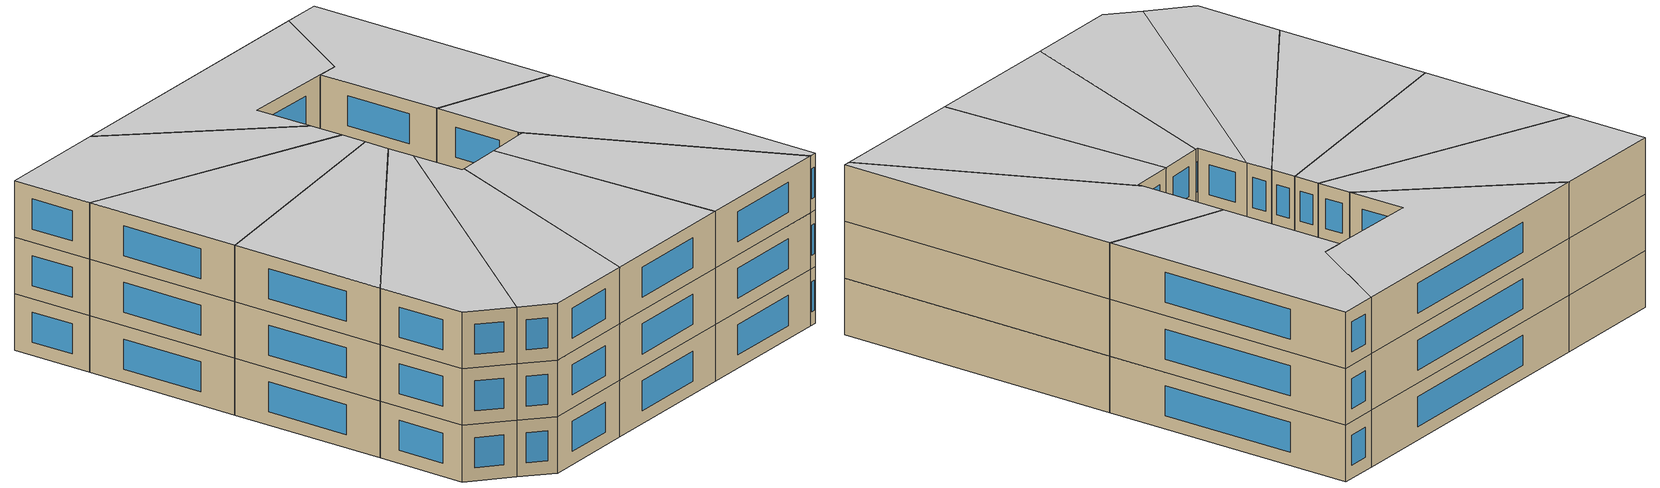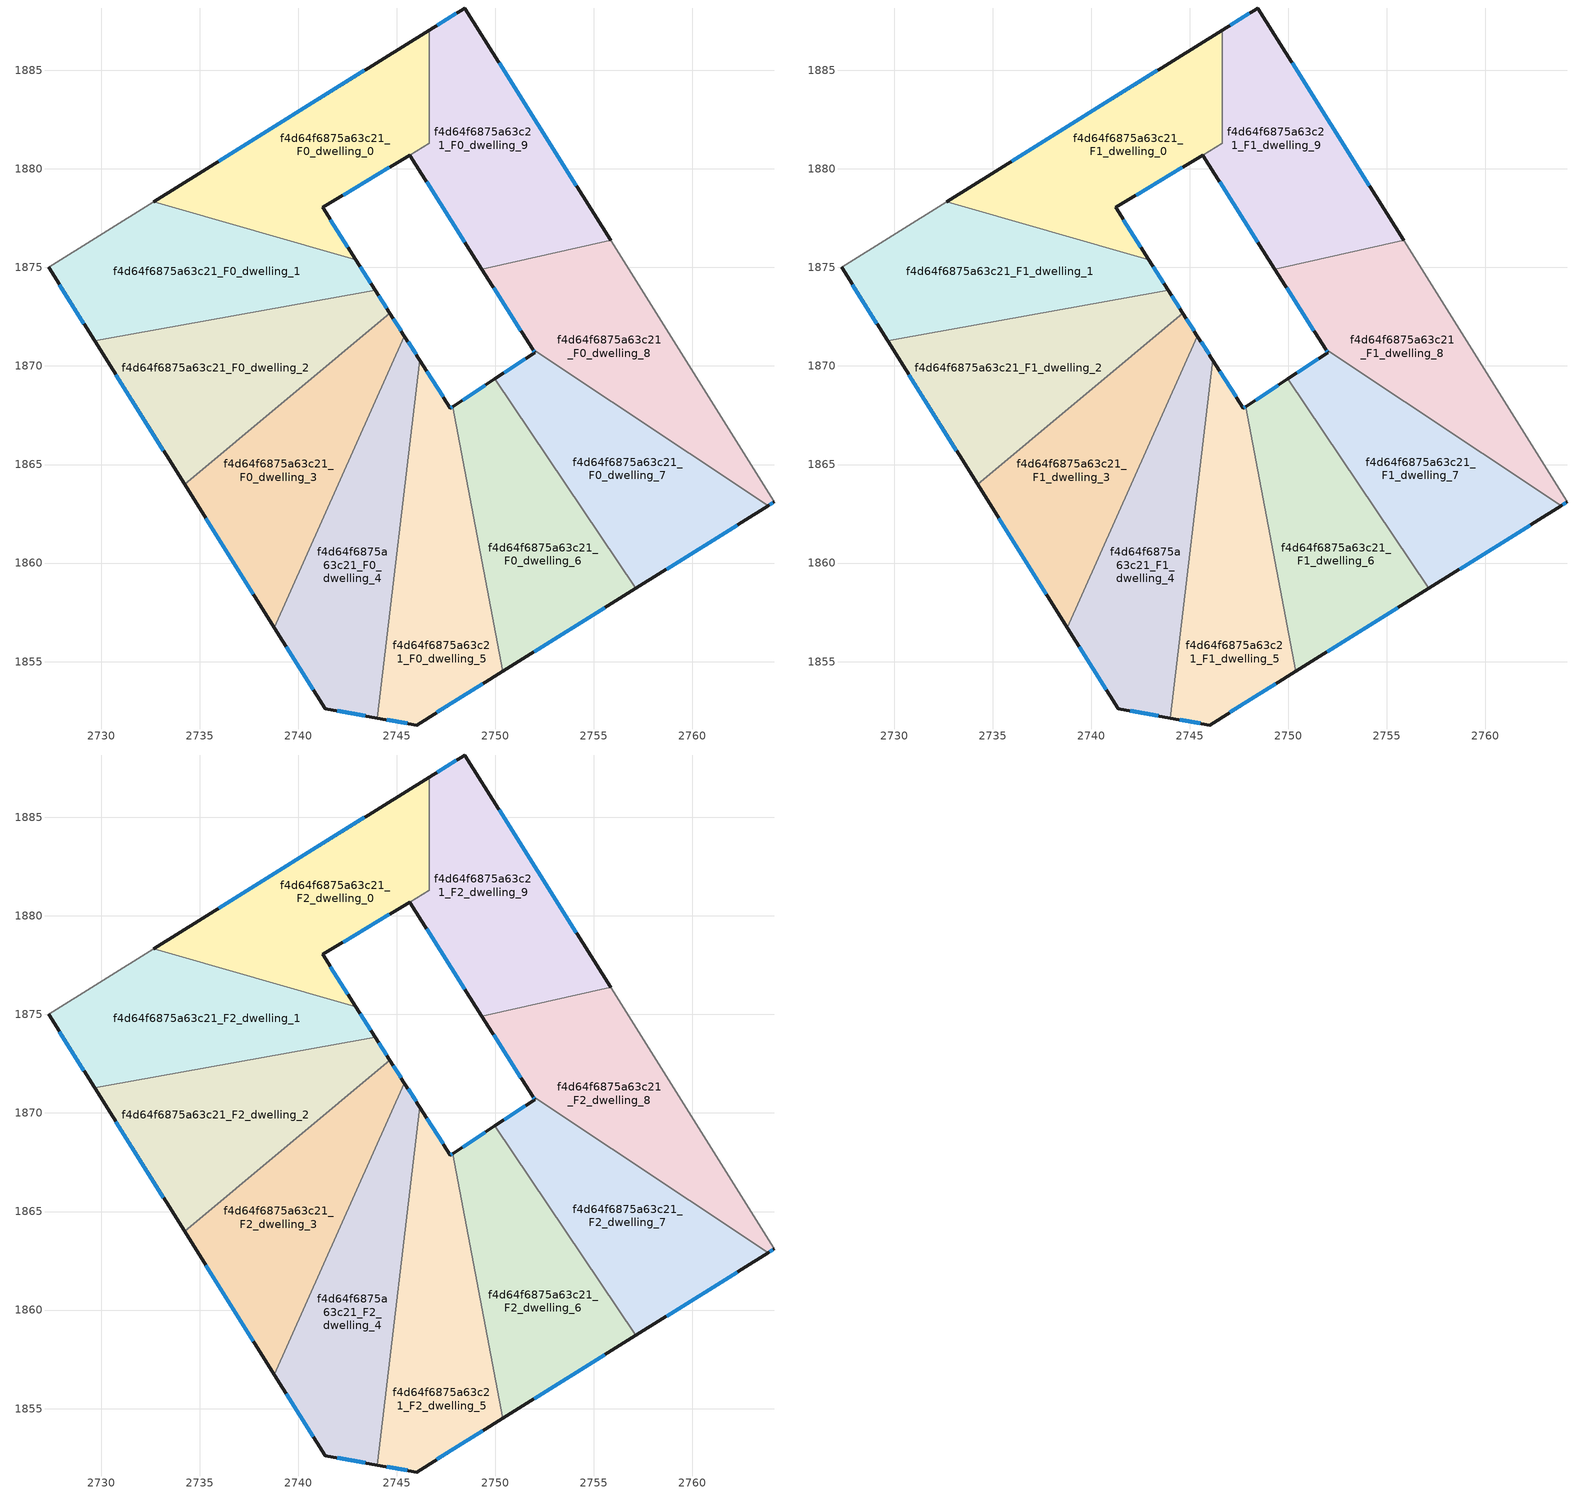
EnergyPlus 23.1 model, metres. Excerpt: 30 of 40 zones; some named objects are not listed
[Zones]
f4d64f6875a63c21_F0_dwelling_0
 floor ground (EU_floor_Construction): 2746.64,1887.04 2746.64,1881.29 2741.24,1878.04 2742.92,1875.39 2732.68,1878.34 z0
 wall outside (EU_wall_Construction): 2742.92,1875.39 2741.24,1878.04 2745.66,1880.7 / 2746.64,1887.04 2732.68,1878.34 z0:3
 wall to f4d64f6875a63c21_F0_dwelling_1 (EU_wall_Construction): 2732.68,1878.34 2742.92,1875.39 z0:3
 wall to f4d64f6875a63c21_F0_dwelling_9 (EU_wall_Construction): 2745.66,1880.7 2746.64,1881.29 2746.64,1887.04 z0:3
 window (EU_Window_Construction): 2742.53,1876.01 2741.63,1877.42 / 2743.36,1884.99 2735.96,1880.38 / 2742.28,1878.67 2744.62,1880.08 z0.7:2.3
f4d64f6875a63c21_F0_dwelling_1
 floor ground (EU_floor_Construction): 2742.92,1875.39 2743.92,1873.83 2729.68,1871.27 2727.33,1875.01 2732.68,1878.34 z0
 wall outside (EU_wall_Construction): 2743.92,1873.83 2742.92,1875.39 / 2727.33,1875.01 2729.68,1871.27 z0:3
 wall adiabatic (EU_wall_Construction): 2732.68,1878.34 2727.33,1875.01 z0:3
 wall to f4d64f6875a63c21_F0_dwelling_2 (EU_wall_Construction): 2729.68,1871.27 2743.92,1873.83 z0:3
 window (EU_Window_Construction): 2743.68,1874.2 2743.16,1875.03 / 2727.88,1874.13 2729.13,1872.15 z0.7:2.3
f4d64f6875a63c21_F0_dwelling_2
 floor ground (EU_floor_Construction): 2743.92,1873.83 2744.66,1872.67 2734.24,1863.99 2729.68,1871.27 z0
 wall outside (EU_wall_Construction): 2744.66,1872.67 2743.92,1873.83 / 2729.68,1871.27 2734.24,1863.99 z0:3
 wall to f4d64f6875a63c21_F0_dwelling_3 (EU_wall_Construction): 2734.24,1863.99 2744.66,1872.67 z0:3
 window (EU_Window_Construction): 2744.48,1872.94 2744.09,1873.56 / 2730.75,1869.56 2733.17,1865.7 z0.7:2.3
f4d64f6875a63c21_F0_dwelling_3
 floor ground (EU_floor_Construction): 2744.66,1872.67 2745.39,1871.52 2738.79,1856.72 2734.24,1863.99 z0
 wall outside (EU_wall_Construction): 2745.39,1871.52 2744.66,1872.67 / 2734.24,1863.99 2738.79,1856.72 z0:3
 wall to f4d64f6875a63c21_F0_dwelling_4 (EU_wall_Construction): 2738.79,1856.72 2745.39,1871.52 z0:3
 window (EU_Window_Construction): 2745.22,1871.79 2744.83,1872.4 / 2735.31,1862.28 2737.72,1858.43 z0.7:2.3
f4d64f6875a63c21_F0_dwelling_4
 floor ground (EU_floor_Construction): 2745.39,1871.52 2746.17,1870.3 2744.02,1852.14 2741.37,1852.61 2738.79,1856.72 z0
 wall outside (EU_wall_Construction): 2746.17,1870.3 2745.39,1871.52 / 2738.79,1856.72 2741.37,1852.61 2744.02,1852.14 z0:3
 wall to f4d64f6875a63c21_F0_dwelling_5 (EU_wall_Construction): 2744.02,1852.14 2746.17,1870.3 z0:3
 window (EU_Window_Construction): 2745.98,1870.58 2745.57,1871.23 / 2741.99,1852.5 2743.39,1852.25 / 2739.4,1855.75 2740.76,1853.57 z0.7:2.3
f4d64f6875a63c21_F0_dwelling_5
 floor ground (EU_floor_Construction): 2747.85,1867.94 2750.39,1854.52 2746.01,1851.78 2744.02,1852.14 2746.17,1870.3 2747.72,1867.86 z0
 wall outside (EU_wall_Construction): 2747.85,1867.94 2747.72,1867.86 2746.17,1870.3 / 2744.02,1852.14 2746.01,1851.78 2750.39,1854.52 z0:3
 wall to f4d64f6875a63c21_F0_dwelling_6 (EU_wall_Construction): 2750.39,1854.52 2747.85,1867.94 z0:3
 window (EU_Window_Construction): 2747.36,1868.43 2746.53,1869.72 / 2747.82,1867.92 2747.75,1867.87 / 2747.04,1852.43 2749.36,1853.87 / 2744.48,1852.06 2745.54,1851.87 z0.7:2.3
f4d64f6875a63c21_F0_dwelling_6
 floor ground (EU_floor_Construction): 2749.98,1869.35 2757.13,1858.71 2750.39,1854.52 2747.85,1867.94 z0
 wall outside (EU_wall_Construction): 2749.98,1869.35 2747.85,1867.94 / 2750.39,1854.52 2757.13,1858.71 z0:3
 wall to f4d64f6875a63c21_F0_dwelling_7 (EU_wall_Construction): 2757.13,1858.71 2749.98,1869.35 z0:3
 window (EU_Window_Construction): 2749.48,1869.02 2748.35,1868.27 / 2751.97,1855.5 2755.55,1857.73 z0.7:2.3
f4d64f6875a63c21_F0_dwelling_7
 floor ground (EU_floor_Construction): 2763.85,1862.9 2757.13,1858.71 2749.98,1869.35 2751.99,1870.67 2751.89,1870.84 z0
 wall outside (EU_wall_Construction): 2751.89,1870.84 2751.99,1870.67 2749.98,1869.35 / 2757.13,1858.71 2763.85,1862.9 z0:3
 wall to f4d64f6875a63c21_F0_dwelling_8 (EU_wall_Construction): 2763.85,1862.9 2751.89,1870.84 z0:3
 window (EU_Window_Construction): 2751.52,1870.36 2750.46,1869.66 / 2751.92,1870.8 2751.97,1870.71 / 2758.7,1859.7 2762.27,1861.92 z0.7:2.3
f4d64f6875a63c21_F0_dwelling_8
 floor ground (EU_floor_Construction): 2755.85,1876.37 2764.17,1863.1 2763.85,1862.9 2751.89,1870.84 2749.32,1874.92 z0
 wall outside (EU_wall_Construction): 2749.32,1874.92 2751.89,1870.84 / 2763.85,1862.9 2764.17,1863.1 z0:3
 wall adiabatic (EU_wall_Construction): 2764.17,1863.1 2755.85,1876.37 z0:3
 wall to f4d64f6875a63c21_F0_dwelling_9 (EU_wall_Construction): 2755.85,1876.37 2749.32,1874.92 z0:3
 window (EU_Window_Construction): 2749.92,1873.96 2751.29,1871.8 / 2763.92,1862.95 2764.09,1863.05 z0.7:2.3
f4d64f6875a63c21_F0_dwelling_9
 floor ground (EU_floor_Construction): 2748.46,1888.16 2755.85,1876.37 2749.32,1874.92 2745.66,1880.7 2746.64,1881.29 2746.64,1887.04 z0
 wall outside (EU_wall_Construction): 2755.85,1876.37 2748.46,1888.16 2746.64,1887.04 / 2745.66,1880.7 2749.32,1874.92 z0:3
 window (EU_Window_Construction): 2748.03,1887.9 2747.07,1887.3 / 2754.11,1879.14 2750.19,1885.39 / 2746.52,1879.35 2748.46,1876.28 z0.7:2.3
f4d64f6875a63c21_F1_dwelling_0
 floor to f4d64f6875a63c21_F0_dwelling_0 (EU_floor_Construction): 2746.64,1887.04 2746.64,1881.29 2741.24,1878.04 2742.92,1875.39 2732.68,1878.34 z3
 wall outside (EU_wall_Construction): 2742.92,1875.39 2741.24,1878.04 2745.66,1880.7 / 2746.64,1887.04 2732.68,1878.34 z3:6
 wall to f4d64f6875a63c21_F1_dwelling_1 (EU_wall_Construction): 2732.68,1878.34 2742.92,1875.39 z3:6
 wall to f4d64f6875a63c21_F1_dwelling_9 (EU_wall_Construction): 2745.66,1880.7 2746.64,1881.29 2746.64,1887.04 z3:6
 window (EU_Window_Construction): 2742.53,1876.01 2741.63,1877.42 / 2743.36,1884.99 2735.96,1880.38 / 2742.28,1878.67 2744.62,1880.08 z3.7:5.3
f4d64f6875a63c21_F1_dwelling_1
 floor to f4d64f6875a63c21_F0_dwelling_1 (EU_floor_Construction): 2742.92,1875.39 2743.92,1873.83 2729.68,1871.27 2727.33,1875.01 2732.68,1878.34 z3
 wall outside (EU_wall_Construction): 2743.92,1873.83 2742.92,1875.39 / 2727.33,1875.01 2729.68,1871.27 z3:6
 wall adiabatic (EU_wall_Construction): 2732.68,1878.34 2727.33,1875.01 z3:6
 wall to f4d64f6875a63c21_F1_dwelling_2 (EU_wall_Construction): 2729.68,1871.27 2743.92,1873.83 z3:6
 window (EU_Window_Construction): 2743.68,1874.2 2743.16,1875.03 / 2727.88,1874.13 2729.13,1872.15 z3.7:5.3
f4d64f6875a63c21_F1_dwelling_2
 floor to f4d64f6875a63c21_F0_dwelling_2 (EU_floor_Construction): 2743.92,1873.83 2744.66,1872.67 2734.24,1863.99 2729.68,1871.27 z3
 wall outside (EU_wall_Construction): 2744.66,1872.67 2743.92,1873.83 / 2729.68,1871.27 2734.24,1863.99 z3:6
 wall to f4d64f6875a63c21_F1_dwelling_3 (EU_wall_Construction): 2734.24,1863.99 2744.66,1872.67 z3:6
 window (EU_Window_Construction): 2744.48,1872.94 2744.09,1873.56 / 2730.75,1869.56 2733.17,1865.7 z3.7:5.3
f4d64f6875a63c21_F1_dwelling_3
 floor to f4d64f6875a63c21_F0_dwelling_3 (EU_floor_Construction): 2744.66,1872.67 2745.39,1871.52 2738.79,1856.72 2734.24,1863.99 z3
 wall outside (EU_wall_Construction): 2745.39,1871.52 2744.66,1872.67 / 2734.24,1863.99 2738.79,1856.72 z3:6
 wall to f4d64f6875a63c21_F1_dwelling_4 (EU_wall_Construction): 2738.79,1856.72 2745.39,1871.52 z3:6
 window (EU_Window_Construction): 2745.22,1871.79 2744.83,1872.4 / 2735.31,1862.28 2737.72,1858.43 z3.7:5.3
f4d64f6875a63c21_F1_dwelling_4
 floor to f4d64f6875a63c21_F0_dwelling_4 (EU_floor_Construction): 2745.39,1871.52 2746.17,1870.3 2744.02,1852.14 2741.37,1852.61 2738.79,1856.72 z3
 wall outside (EU_wall_Construction): 2746.17,1870.3 2745.39,1871.52 / 2738.79,1856.72 2741.37,1852.61 2744.02,1852.14 z3:6
 wall to f4d64f6875a63c21_F1_dwelling_5 (EU_wall_Construction): 2744.02,1852.14 2746.17,1870.3 z3:6
 window (EU_Window_Construction): 2745.98,1870.58 2745.57,1871.23 / 2741.99,1852.5 2743.39,1852.25 / 2739.4,1855.75 2740.76,1853.57 z3.7:5.3
f4d64f6875a63c21_F1_dwelling_5
 floor to f4d64f6875a63c21_F0_dwelling_5 (EU_floor_Construction): 2747.85,1867.94 2750.39,1854.52 2746.01,1851.78 2744.02,1852.14 2746.17,1870.3 2747.72,1867.86 z3
 wall outside (EU_wall_Construction): 2747.85,1867.94 2747.72,1867.86 2746.17,1870.3 / 2744.02,1852.14 2746.01,1851.78 2750.39,1854.52 z3:6
 wall to f4d64f6875a63c21_F1_dwelling_6 (EU_wall_Construction): 2750.39,1854.52 2747.85,1867.94 z3:6
 window (EU_Window_Construction): 2747.36,1868.43 2746.53,1869.72 / 2747.82,1867.92 2747.75,1867.87 / 2747.04,1852.43 2749.36,1853.87 / 2744.48,1852.06 2745.54,1851.87 z3.7:5.3
f4d64f6875a63c21_F1_dwelling_6
 floor to f4d64f6875a63c21_F0_dwelling_6 (EU_floor_Construction): 2749.98,1869.35 2757.13,1858.71 2750.39,1854.52 2747.85,1867.94 z3
 wall outside (EU_wall_Construction): 2749.98,1869.35 2747.85,1867.94 / 2750.39,1854.52 2757.13,1858.71 z3:6
 wall to f4d64f6875a63c21_F1_dwelling_7 (EU_wall_Construction): 2757.13,1858.71 2749.98,1869.35 z3:6
 window (EU_Window_Construction): 2749.48,1869.02 2748.35,1868.27 / 2751.97,1855.5 2755.55,1857.73 z3.7:5.3
f4d64f6875a63c21_F1_dwelling_7
 floor to f4d64f6875a63c21_F0_dwelling_7 (EU_floor_Construction): 2763.85,1862.9 2757.13,1858.71 2749.98,1869.35 2751.99,1870.67 2751.89,1870.84 z3
 wall outside (EU_wall_Construction): 2751.89,1870.84 2751.99,1870.67 2749.98,1869.35 / 2757.13,1858.71 2763.85,1862.9 z3:6
 wall to f4d64f6875a63c21_F1_dwelling_8 (EU_wall_Construction): 2763.85,1862.9 2751.89,1870.84 z3:6
 window (EU_Window_Construction): 2751.52,1870.36 2750.46,1869.66 / 2751.92,1870.8 2751.97,1870.71 / 2758.7,1859.7 2762.27,1861.92 z3.7:5.3
f4d64f6875a63c21_F1_dwelling_8
 floor to f4d64f6875a63c21_F0_dwelling_8 (EU_floor_Construction): 2755.85,1876.37 2764.17,1863.1 2763.85,1862.9 2751.89,1870.84 2749.32,1874.92 z3
 wall outside (EU_wall_Construction): 2749.32,1874.92 2751.89,1870.84 / 2763.85,1862.9 2764.17,1863.1 z3:6
 wall adiabatic (EU_wall_Construction): 2764.17,1863.1 2755.85,1876.37 z3:6
 wall to f4d64f6875a63c21_F1_dwelling_9 (EU_wall_Construction): 2755.85,1876.37 2749.32,1874.92 z3:6
 window (EU_Window_Construction): 2749.92,1873.96 2751.29,1871.8 / 2763.92,1862.95 2764.09,1863.05 z3.7:5.3
f4d64f6875a63c21_F1_dwelling_9
 floor to f4d64f6875a63c21_F0_dwelling_9 (EU_floor_Construction): 2748.45,1888.16 2755.85,1876.37 2749.32,1874.92 2745.66,1880.7 2746.64,1881.29 2746.64,1887.04 z3
 wall outside (EU_wall_Construction): 2755.85,1876.37 2748.46,1888.16 2746.64,1887.04 / 2745.66,1880.7 2749.32,1874.92 z3:6
 window (EU_Window_Construction): 2748.03,1887.9 2747.07,1887.3 / 2754.11,1879.14 2750.19,1885.39 / 2746.52,1879.35 2748.46,1876.28 z3.7:5.3
f4d64f6875a63c21_F2_dwelling_0
 floor to f4d64f6875a63c21_F1_dwelling_0 (EU_floor_Construction): 2746.64,1887.04 2746.64,1881.29 2741.24,1878.04 2742.92,1875.39 2732.68,1878.34 z6
 wall outside (EU_wall_Construction): 2742.92,1875.39 2741.24,1878.04 2745.66,1880.7 / 2746.64,1887.04 2732.68,1878.34 z6:9
 wall to f4d64f6875a63c21_F2_dwelling_1 (EU_wall_Construction): 2732.68,1878.34 2742.92,1875.39 z6:9
 wall to f4d64f6875a63c21_F2_dwelling_9 (EU_wall_Construction): 2745.66,1880.7 2746.64,1881.29 2746.64,1887.04 z6:9
 window (EU_Window_Construction): 2742.53,1876.01 2741.63,1877.42 / 2743.36,1884.99 2735.96,1880.38 / 2742.28,1878.67 2744.62,1880.08 z6.7:8.3
 ceiling to f4d64f6875a63c21_F3_dwelling_0 (EU_floor_Construction): 2742.92,1875.39 2741.24,1878.04 2746.64,1881.29 2746.64,1887.04 2732.68,1878.34 z9
f4d64f6875a63c21_F2_dwelling_1
 floor to f4d64f6875a63c21_F1_dwelling_1 (EU_floor_Construction): 2742.92,1875.39 2743.92,1873.83 2729.68,1871.27 2727.33,1875.01 2732.68,1878.34 z6
 wall outside (EU_wall_Construction): 2743.92,1873.83 2742.92,1875.39 / 2727.33,1875.01 2729.68,1871.27 z6:9
 wall adiabatic (EU_wall_Construction): 2732.68,1878.34 2727.33,1875.01 z6:9
 wall to f4d64f6875a63c21_F2_dwelling_2 (EU_wall_Construction): 2729.68,1871.27 2743.92,1873.83 z6:9
 window (EU_Window_Construction): 2743.68,1874.2 2743.16,1875.03 / 2727.88,1874.13 2729.13,1872.15 z6.7:8.3
 ceiling to f4d64f6875a63c21_F3_dwelling_1 (EU_floor_Construction): 2743.92,1873.83 2742.92,1875.39 2732.68,1878.34 2727.33,1875.01 2729.68,1871.27 z9
f4d64f6875a63c21_F2_dwelling_2
 floor to f4d64f6875a63c21_F1_dwelling_2 (EU_floor_Construction): 2743.92,1873.83 2744.66,1872.67 2734.24,1863.99 2729.68,1871.27 z6
 wall outside (EU_wall_Construction): 2744.66,1872.67 2743.92,1873.83 / 2729.68,1871.27 2734.24,1863.99 z6:9
 wall to f4d64f6875a63c21_F2_dwelling_3 (EU_wall_Construction): 2734.24,1863.99 2744.66,1872.67 z6:9
 window (EU_Window_Construction): 2744.48,1872.94 2744.09,1873.56 / 2730.75,1869.56 2733.17,1865.7 z6.7:8.3
 ceiling to f4d64f6875a63c21_F3_dwelling_2 (EU_floor_Construction): 2744.66,1872.67 2743.92,1873.83 2729.68,1871.27 2734.24,1863.99 z9
f4d64f6875a63c21_F2_dwelling_3
 floor to f4d64f6875a63c21_F1_dwelling_3 (EU_floor_Construction): 2744.66,1872.67 2745.39,1871.52 2738.79,1856.72 2734.24,1863.99 z6
 wall outside (EU_wall_Construction): 2745.39,1871.52 2744.66,1872.67 / 2734.24,1863.99 2738.79,1856.72 z6:9
 wall to f4d64f6875a63c21_F2_dwelling_4 (EU_wall_Construction): 2738.79,1856.72 2745.39,1871.52 z6:9
 window (EU_Window_Construction): 2745.22,1871.79 2744.83,1872.4 / 2735.31,1862.28 2737.72,1858.43 z6.7:8.3
 ceiling to f4d64f6875a63c21_F3_dwelling_3 (EU_floor_Construction): 2738.79,1856.72 2745.39,1871.52 2744.66,1872.67 2734.24,1863.99 z9
f4d64f6875a63c21_F2_dwelling_4
 floor to f4d64f6875a63c21_F1_dwelling_4 (EU_floor_Construction): 2745.39,1871.52 2746.17,1870.3 2744.02,1852.14 2741.37,1852.61 2738.79,1856.72 z6
 wall outside (EU_wall_Construction): 2746.17,1870.3 2745.39,1871.52 / 2738.79,1856.72 2741.37,1852.61 2744.02,1852.14 z6:9
 wall to f4d64f6875a63c21_F2_dwelling_5 (EU_wall_Construction): 2744.02,1852.14 2746.17,1870.3 z6:9
 window (EU_Window_Construction): 2745.98,1870.58 2745.57,1871.23 / 2741.99,1852.5 2743.39,1852.25 / 2739.4,1855.75 2740.76,1853.57 z6.7:8.3
 ceiling to f4d64f6875a63c21_F3_dwelling_4 (EU_floor_Construction): 2744.02,1852.14 2746.17,1870.3 2745.39,1871.52 2738.79,1856.72 2741.37,1852.61 z9
f4d64f6875a63c21_F2_dwelling_5
 floor to f4d64f6875a63c21_F1_dwelling_5 (EU_floor_Construction): 2747.85,1867.94 2750.39,1854.52 2746.01,1851.78 2744.02,1852.14 2746.17,1870.3 2747.72,1867.86 z6
 wall outside (EU_wall_Construction): 2747.85,1867.94 2747.72,1867.86 2746.17,1870.3 / 2744.02,1852.14 2746.01,1851.78 2750.39,1854.52 z6:9
 wall to f4d64f6875a63c21_F2_dwelling_6 (EU_wall_Construction): 2750.39,1854.52 2747.85,1867.94 z6:9
 window (EU_Window_Construction): 2747.36,1868.43 2746.53,1869.72 / 2747.82,1867.92 2747.75,1867.87 / 2747.04,1852.43 2749.36,1853.87 / 2744.48,1852.06 2745.54,1851.87 z6.7:8.3
 ceiling to f4d64f6875a63c21_F3_dwelling_5 (EU_floor_Construction): 2750.39,1854.52 2747.85,1867.94 2747.72,1867.86 2746.17,1870.3 2744.02,1852.14 2746.01,1851.78 z9
f4d64f6875a63c21_F2_dwelling_6
 floor to f4d64f6875a63c21_F1_dwelling_6 (EU_floor_Construction): 2749.98,1869.35 2757.13,1858.71 2750.39,1854.52 2747.85,1867.94 z6
 wall outside (EU_wall_Construction): 2749.98,1869.35 2747.85,1867.94 / 2750.39,1854.52 2757.13,1858.71 z6:9
 wall to f4d64f6875a63c21_F2_dwelling_7 (EU_wall_Construction): 2757.13,1858.71 2749.98,1869.35 z6:9
 window (EU_Window_Construction): 2749.48,1869.02 2748.35,1868.27 / 2751.97,1855.5 2755.55,1857.73 z6.7:8.3
 ceiling to f4d64f6875a63c21_F3_dwelling_6 (EU_floor_Construction): 2757.13,1858.71 2749.98,1869.35 2747.85,1867.94 2750.39,1854.52 z9
f4d64f6875a63c21_F2_dwelling_7
 floor to f4d64f6875a63c21_F1_dwelling_7 (EU_floor_Construction): 2763.85,1862.9 2757.13,1858.71 2749.98,1869.35 2751.99,1870.67 2751.89,1870.84 z6
 wall outside (EU_wall_Construction): 2751.89,1870.84 2751.99,1870.67 2749.98,1869.35 / 2757.13,1858.71 2763.85,1862.9 z6:9
 wall to f4d64f6875a63c21_F2_dwelling_8 (EU_wall_Construction): 2763.85,1862.9 2751.89,1870.84 z6:9
 window (EU_Window_Construction): 2751.52,1870.36 2750.46,1869.66 / 2751.92,1870.8 2751.97,1870.71 / 2758.7,1859.7 2762.27,1861.92 z6.7:8.3
 ceiling to f4d64f6875a63c21_F3_dwelling_7 (EU_floor_Construction): 2763.85,1862.9 2751.89,1870.84 2751.99,1870.67 2749.98,1869.35 2757.13,1858.71 z9
f4d64f6875a63c21_F2_dwelling_8
 floor to f4d64f6875a63c21_F1_dwelling_8 (EU_floor_Construction): 2755.85,1876.37 2764.17,1863.1 2763.85,1862.9 2751.89,1870.84 2749.32,1874.92 z6
 wall outside (EU_wall_Construction): 2749.32,1874.92 2751.89,1870.84 / 2763.85,1862.9 2764.17,1863.1 z6:9
 wall adiabatic (EU_wall_Construction): 2764.17,1863.1 2755.85,1876.37 z6:9
 wall to f4d64f6875a63c21_F2_dwelling_9 (EU_wall_Construction): 2755.85,1876.37 2749.32,1874.92 z6:9
 window (EU_Window_Construction): 2749.92,1873.96 2751.29,1871.8 / 2763.92,1862.95 2764.09,1863.05 z6.7:8.3
 ceiling to f4d64f6875a63c21_F3_dwelling_8 (EU_floor_Construction): 2764.17,1863.1 2755.85,1876.37 2749.32,1874.92 2751.89,1870.84 2763.85,1862.9 z9
f4d64f6875a63c21_F2_dwelling_9
 floor to f4d64f6875a63c21_F1_dwelling_9 (EU_floor_Construction): 2748.45,1888.16 2755.85,1876.37 2749.32,1874.92 2745.66,1880.7 2746.64,1881.29 2746.64,1887.04 z6
 wall outside (EU_wall_Construction): 2755.85,1876.37 2748.46,1888.16 2746.64,1887.04 / 2745.66,1880.7 2749.32,1874.92 z6:9
 window (EU_Window_Construction): 2748.03,1887.9 2747.07,1887.3 / 2754.11,1879.14 2750.19,1885.39 / 2746.52,1879.35 2748.46,1876.28 z6.7:8.3
 ceiling to f4d64f6875a63c21_F3_dwelling_9 (EU_floor_Construction): 2755.85,1876.37 2748.45,1888.16 2746.64,1887.04 2746.64,1881.29 2745.66,1880.7 2749.32,1874.92 z9
[Building]
EU S2 Campaign: North Axis=0; Terrain=City; Solar Distribution=FullExterior
[Site:Location]
Budapest.Ferenc.Liszt.Intl.AP: Latitude=47.437; Longitude=19.256; Time Zone=1; Elevation=185
[SizingPeriod:WeatherFileDays]
AnnualSizingPeriod: Begin Month=1; Begin Day of Month=1; End Month=12; End Day of Month=31; Day of Week for Start Day=Monday; Use Weather File Daylight Saving Period=No; Use Weather File Rain and Snow Indicators=No
[MATERIAL]
EU_InternalMass_Material: Roughness=MediumRough; Thickness=0.1; Conductivity=1; Density=1800; Specific Heat=900; Thermal Absorptance=0.9; Solar Absorptance=0.7; Visible Absorptance=0.7
[MATERIAL:NOMASS] Roughness=MediumRough; Thermal Absorptance=0.9; Solar Absorptance=0.7; Visible Absorptance=0.7
Name | Thermal Resistance
EU_wall_NoMass | 0.832559
EU_floor_NoMass | 0.872794
[WINDOWMATERIAL:SIMPLEGLAZINGSYSTEM]
EU_Window_SimpleGlazing: UFactor=2.79869; Solar Heat Gain Coefficient=0.75; Visible Transmittance=0.75
[CONSTRUCTION]
EU_wall_Construction: EU_wall_NoMass
EU_floor_Construction: EU_floor_NoMass
EU_Window_Construction: EU_Window_SimpleGlazing
EU_InternalMass_Construction: EU_InternalMass_Material
[ZONE] Type=1; Multiplier=1; Ceiling Height=autocalculate; Floor Area=autocalculate; Part of Total Floor Area=Yes
Name | Volume
f4d64f6875a63c21_F0_dwelling_0; f4d64f6875a63c21_F1_dwelling_0; f4d64f6875a63c21_F2_dwelling_0 | 197.61
f4d64f6875a63c21_F0_dwelling_1; f4d64f6875a63c21_F1_dwelling_1; f4d64f6875a63c21_F2_dwelling_1 | 200.76
f4d64f6875a63c21_F0_dwelling_2 | 200.738
f4d64f6875a63c21_F1_dwelling_2; f4d64f6875a63c21_F2_dwelling_2 | 200.737
f4d64f6875a63c21_F0_dwelling_3 | 200.739
f4d64f6875a63c21_F1_dwelling_3; f4d64f6875a63c21_F2_dwelling_3; f4d64f6875a63c21_F0_dwelling_5; f4d64f6875a63c21_F1_dwelling_5; f4d64f6875a63c21_F2_dwelling_5 | 200.74
f4d64f6875a63c21_F0_dwelling_4; f4d64f6875a63c21_F1_dwelling_4; f4d64f6875a63c21_F2_dwelling_4 | 200.754
f4d64f6875a63c21_F0_dwelling_6; f4d64f6875a63c21_F1_dwelling_6; f4d64f6875a63c21_F2_dwelling_6 | 200.755
f4d64f6875a63c21_F0_dwelling_7; f4d64f6875a63c21_F1_dwelling_7; f4d64f6875a63c21_F2_dwelling_7 | 200.731
f4d64f6875a63c21_F0_dwelling_8; f4d64f6875a63c21_F1_dwelling_8; f4d64f6875a63c21_F2_dwelling_8 | 200.729
f4d64f6875a63c21_F0_dwelling_9; f4d64f6875a63c21_F1_dwelling_9; f4d64f6875a63c21_F2_dwelling_9 | 203.873
[INTERNALMASS] Construction=EU_InternalMass_Construction
Name | Zone or ZoneList | Surface Area
f4d64f6875a63c21_F0_dwelling_0_EU_InternalMass | f4d64f6875a63c21_F0_dwelling_0 | 65.8716
f4d64f6875a63c21_F0_dwelling_1_EU_InternalMass | f4d64f6875a63c21_F0_dwelling_1 | 66.9202
f4d64f6875a63c21_F0_dwelling_2_EU_InternalMass | f4d64f6875a63c21_F0_dwelling_2 | 66.9126
f4d64f6875a63c21_F0_dwelling_3_EU_InternalMass | f4d64f6875a63c21_F0_dwelling_3 | 66.913
f4d64f6875a63c21_F0_dwelling_4_EU_InternalMass | f4d64f6875a63c21_F0_dwelling_4 | 66.9179
f4d64f6875a63c21_F0_dwelling_5_EU_InternalMass | f4d64f6875a63c21_F0_dwelling_5 | 66.9134
f4d64f6875a63c21_F0_dwelling_6_EU_InternalMass | f4d64f6875a63c21_F0_dwelling_6 | 66.9181
f4d64f6875a63c21_F0_dwelling_7_EU_InternalMass | f4d64f6875a63c21_F0_dwelling_7 | 66.9103
f4d64f6875a63c21_F0_dwelling_8_EU_InternalMass | f4d64f6875a63c21_F0_dwelling_8 | 66.9097
f4d64f6875a63c21_F0_dwelling_9_EU_InternalMass | f4d64f6875a63c21_F0_dwelling_9 | 67.958
f4d64f6875a63c21_F1_dwelling_0_EU_InternalMass | f4d64f6875a63c21_F1_dwelling_0 | 65.8716
f4d64f6875a63c21_F1_dwelling_1_EU_InternalMass | f4d64f6875a63c21_F1_dwelling_1 | 66.9202
f4d64f6875a63c21_F1_dwelling_2_EU_InternalMass | f4d64f6875a63c21_F1_dwelling_2 | 66.9126
f4d64f6875a63c21_F1_dwelling_3_EU_InternalMass | f4d64f6875a63c21_F1_dwelling_3 | 66.913
f4d64f6875a63c21_F1_dwelling_4_EU_InternalMass | f4d64f6875a63c21_F1_dwelling_4 | 66.9179
f4d64f6875a63c21_F1_dwelling_5_EU_InternalMass | f4d64f6875a63c21_F1_dwelling_5 | 66.9134
f4d64f6875a63c21_F1_dwelling_6_EU_InternalMass | f4d64f6875a63c21_F1_dwelling_6 | 66.9181
f4d64f6875a63c21_F1_dwelling_7_EU_InternalMass | f4d64f6875a63c21_F1_dwelling_7 | 66.9103
f4d64f6875a63c21_F1_dwelling_8_EU_InternalMass | f4d64f6875a63c21_F1_dwelling_8 | 66.9097
f4d64f6875a63c21_F1_dwelling_9_EU_InternalMass | f4d64f6875a63c21_F1_dwelling_9 | 67.958
f4d64f6875a63c21_F2_dwelling_0_EU_InternalMass | f4d64f6875a63c21_F2_dwelling_0 | 65.8716
f4d64f6875a63c21_F2_dwelling_1_EU_InternalMass | f4d64f6875a63c21_F2_dwelling_1 | 66.9202
f4d64f6875a63c21_F2_dwelling_2_EU_InternalMass | f4d64f6875a63c21_F2_dwelling_2 | 66.9126
f4d64f6875a63c21_F2_dwelling_3_EU_InternalMass | f4d64f6875a63c21_F2_dwelling_3 | 66.913
f4d64f6875a63c21_F2_dwelling_4_EU_InternalMass | f4d64f6875a63c21_F2_dwelling_4 | 66.9179
f4d64f6875a63c21_F2_dwelling_5_EU_InternalMass | f4d64f6875a63c21_F2_dwelling_5 | 66.9134
f4d64f6875a63c21_F2_dwelling_6_EU_InternalMass | f4d64f6875a63c21_F2_dwelling_6 | 66.9181
f4d64f6875a63c21_F2_dwelling_7_EU_InternalMass | f4d64f6875a63c21_F2_dwelling_7 | 66.9103
f4d64f6875a63c21_F2_dwelling_8_EU_InternalMass | f4d64f6875a63c21_F2_dwelling_8 | 66.9097
f4d64f6875a63c21_F2_dwelling_9_EU_InternalMass | f4d64f6875a63c21_F2_dwelling_9 | 67.958
[OTHEREQUIPMENT] Fuel Type=Electricity; Design Level Calculation Method=Watts/Area; Power per Zone Floor Area=1; Fraction Latent=0; Fraction Radiant=0; Fraction Lost=0; Carbon Dioxide Generation Rate=0; EndUse Subcategory=EU_Step8_InternalGains
Name | Zone or ZoneList or Space or SpaceList | Schedule
EU_Step8_InternalGain_f4d64f6875a63c21_F0_dwelling_0_f000 | f4d64f6875a63c21_F0_dwelling_0 | EU_Step8_GainSchedule_f4d64f6875a63c21_F0_dwelling_0_f000
EU_Step8_InternalGain_f4d64f6875a63c21_F0_dwelling_1_f000 | f4d64f6875a63c21_F0_dwelling_1 | EU_Step8_GainSchedule_f4d64f6875a63c21_F0_dwelling_1_f000
EU_Step8_InternalGain_f4d64f6875a63c21_F0_dwelling_2_f000 | f4d64f6875a63c21_F0_dwelling_2 | EU_Step8_GainSchedule_f4d64f6875a63c21_F0_dwelling_2_f000
EU_Step8_InternalGain_f4d64f6875a63c21_F0_dwelling_3_f000 | f4d64f6875a63c21_F0_dwelling_3 | EU_Step8_GainSchedule_f4d64f6875a63c21_F0_dwelling_3_f000
EU_Step8_InternalGain_f4d64f6875a63c21_F0_dwelling_4_f000 | f4d64f6875a63c21_F0_dwelling_4 | EU_Step8_GainSchedule_f4d64f6875a63c21_F0_dwelling_4_f000
EU_Step8_InternalGain_f4d64f6875a63c21_F0_dwelling_5_f000 | f4d64f6875a63c21_F0_dwelling_5 | EU_Step8_GainSchedule_f4d64f6875a63c21_F0_dwelling_5_f000
EU_Step8_InternalGain_f4d64f6875a63c21_F0_dwelling_6_f000 | f4d64f6875a63c21_F0_dwelling_6 | EU_Step8_GainSchedule_f4d64f6875a63c21_F0_dwelling_6_f000
EU_Step8_InternalGain_f4d64f6875a63c21_F0_dwelling_7_f000 | f4d64f6875a63c21_F0_dwelling_7 | EU_Step8_GainSchedule_f4d64f6875a63c21_F0_dwelling_7_f000
EU_Step8_InternalGain_f4d64f6875a63c21_F0_dwelling_8_f000 | f4d64f6875a63c21_F0_dwelling_8 | EU_Step8_GainSchedule_f4d64f6875a63c21_F0_dwelling_8_f000
EU_Step8_InternalGain_f4d64f6875a63c21_F0_dwelling_9_f000 | f4d64f6875a63c21_F0_dwelling_9 | EU_Step8_GainSchedule_f4d64f6875a63c21_F0_dwelling_9_f000
EU_Step8_InternalGain_f4d64f6875a63c21_F1_dwelling_0_f000 | f4d64f6875a63c21_F1_dwelling_0 | EU_Step8_GainSchedule_f4d64f6875a63c21_F1_dwelling_0_f000
EU_Step8_InternalGain_f4d64f6875a63c21_F1_dwelling_1_f000 | f4d64f6875a63c21_F1_dwelling_1 | EU_Step8_GainSchedule_f4d64f6875a63c21_F1_dwelling_1_f000
EU_Step8_InternalGain_f4d64f6875a63c21_F1_dwelling_2_f000 | f4d64f6875a63c21_F1_dwelling_2 | EU_Step8_GainSchedule_f4d64f6875a63c21_F1_dwelling_2_f000
EU_Step8_InternalGain_f4d64f6875a63c21_F1_dwelling_3_f000 | f4d64f6875a63c21_F1_dwelling_3 | EU_Step8_GainSchedule_f4d64f6875a63c21_F1_dwelling_3_f000
EU_Step8_InternalGain_f4d64f6875a63c21_F1_dwelling_4_f000 | f4d64f6875a63c21_F1_dwelling_4 | EU_Step8_GainSchedule_f4d64f6875a63c21_F1_dwelling_4_f000
EU_Step8_InternalGain_f4d64f6875a63c21_F1_dwelling_5_f000 | f4d64f6875a63c21_F1_dwelling_5 | EU_Step8_GainSchedule_f4d64f6875a63c21_F1_dwelling_5_f000
EU_Step8_InternalGain_f4d64f6875a63c21_F1_dwelling_6_f000 | f4d64f6875a63c21_F1_dwelling_6 | EU_Step8_GainSchedule_f4d64f6875a63c21_F1_dwelling_6_f000
EU_Step8_InternalGain_f4d64f6875a63c21_F1_dwelling_7_f000 | f4d64f6875a63c21_F1_dwelling_7 | EU_Step8_GainSchedule_f4d64f6875a63c21_F1_dwelling_7_f000
EU_Step8_InternalGain_f4d64f6875a63c21_F1_dwelling_8_f000 | f4d64f6875a63c21_F1_dwelling_8 | EU_Step8_GainSchedule_f4d64f6875a63c21_F1_dwelling_8_f000
EU_Step8_InternalGain_f4d64f6875a63c21_F1_dwelling_9_f000 | f4d64f6875a63c21_F1_dwelling_9 | EU_Step8_GainSchedule_f4d64f6875a63c21_F1_dwelling_9_f000
EU_Step8_InternalGain_f4d64f6875a63c21_F2_dwelling_0_f000 | f4d64f6875a63c21_F2_dwelling_0 | EU_Step8_GainSchedule_f4d64f6875a63c21_F2_dwelling_0_f000
EU_Step8_InternalGain_f4d64f6875a63c21_F2_dwelling_1_f000 | f4d64f6875a63c21_F2_dwelling_1 | EU_Step8_GainSchedule_f4d64f6875a63c21_F2_dwelling_1_f000
EU_Step8_InternalGain_f4d64f6875a63c21_F2_dwelling_2_f000 | f4d64f6875a63c21_F2_dwelling_2 | EU_Step8_GainSchedule_f4d64f6875a63c21_F2_dwelling_2_f000
EU_Step8_InternalGain_f4d64f6875a63c21_F2_dwelling_3_f000 | f4d64f6875a63c21_F2_dwelling_3 | EU_Step8_GainSchedule_f4d64f6875a63c21_F2_dwelling_3_f000
EU_Step8_InternalGain_f4d64f6875a63c21_F2_dwelling_4_f000 | f4d64f6875a63c21_F2_dwelling_4 | EU_Step8_GainSchedule_f4d64f6875a63c21_F2_dwelling_4_f000
EU_Step8_InternalGain_f4d64f6875a63c21_F2_dwelling_5_f000 | f4d64f6875a63c21_F2_dwelling_5 | EU_Step8_GainSchedule_f4d64f6875a63c21_F2_dwelling_5_f000
EU_Step8_InternalGain_f4d64f6875a63c21_F2_dwelling_6_f000 | f4d64f6875a63c21_F2_dwelling_6 | EU_Step8_GainSchedule_f4d64f6875a63c21_F2_dwelling_6_f000
EU_Step8_InternalGain_f4d64f6875a63c21_F2_dwelling_7_f000 | f4d64f6875a63c21_F2_dwelling_7 | EU_Step8_GainSchedule_f4d64f6875a63c21_F2_dwelling_7_f000
EU_Step8_InternalGain_f4d64f6875a63c21_F2_dwelling_8_f000 | f4d64f6875a63c21_F2_dwelling_8 | EU_Step8_GainSchedule_f4d64f6875a63c21_F2_dwelling_8_f000
EU_Step8_InternalGain_f4d64f6875a63c21_F2_dwelling_9_f000 | f4d64f6875a63c21_F2_dwelling_9 | EU_Step8_GainSchedule_f4d64f6875a63c21_F2_dwelling_9_f000
[ZONEVENTILATION:DESIGNFLOWRATE] Schedule=EU_AlwaysOn; Design Flow Rate Calculation Method=AirChanges/Hour; Air Changes per Hour=0.475469; Ventilation Type=Natural; Fan Pressure Rise=0; Fan Total Efficiency=1; Constant Term Coefficient=1; Temperature Term Coefficient=0; Velocity Term Coefficient=0; Velocity Squared Term Coefficient=0; Minimum Indoor Temperature=-100; Maximum Indoor Temperature=100; Delta Temperature=-100; Minimum Outdoor Temperature=-100; Maximum Outdoor Temperature=100; Maximum Wind Speed=40
Name | Zone or ZoneList or Space or SpaceList
EU_ConstantAir_f4d64f6875a63c21_F0_dwelling_0 | f4d64f6875a63c21_F0_dwelling_0
EU_ConstantAir_f4d64f6875a63c21_F0_dwelling_1 | f4d64f6875a63c21_F0_dwelling_1
EU_ConstantAir_f4d64f6875a63c21_F0_dwelling_2 | f4d64f6875a63c21_F0_dwelling_2
EU_ConstantAir_f4d64f6875a63c21_F0_dwelling_3 | f4d64f6875a63c21_F0_dwelling_3
EU_ConstantAir_f4d64f6875a63c21_F0_dwelling_4 | f4d64f6875a63c21_F0_dwelling_4
EU_ConstantAir_f4d64f6875a63c21_F0_dwelling_5 | f4d64f6875a63c21_F0_dwelling_5
EU_ConstantAir_f4d64f6875a63c21_F0_dwelling_6 | f4d64f6875a63c21_F0_dwelling_6
EU_ConstantAir_f4d64f6875a63c21_F0_dwelling_7 | f4d64f6875a63c21_F0_dwelling_7
EU_ConstantAir_f4d64f6875a63c21_F0_dwelling_8 | f4d64f6875a63c21_F0_dwelling_8
EU_ConstantAir_f4d64f6875a63c21_F0_dwelling_9 | f4d64f6875a63c21_F0_dwelling_9
EU_ConstantAir_f4d64f6875a63c21_F1_dwelling_0 | f4d64f6875a63c21_F1_dwelling_0
EU_ConstantAir_f4d64f6875a63c21_F1_dwelling_1 | f4d64f6875a63c21_F1_dwelling_1
EU_ConstantAir_f4d64f6875a63c21_F1_dwelling_2 | f4d64f6875a63c21_F1_dwelling_2
EU_ConstantAir_f4d64f6875a63c21_F1_dwelling_3 | f4d64f6875a63c21_F1_dwelling_3
EU_ConstantAir_f4d64f6875a63c21_F1_dwelling_4 | f4d64f6875a63c21_F1_dwelling_4
EU_ConstantAir_f4d64f6875a63c21_F1_dwelling_5 | f4d64f6875a63c21_F1_dwelling_5
EU_ConstantAir_f4d64f6875a63c21_F1_dwelling_6 | f4d64f6875a63c21_F1_dwelling_6
EU_ConstantAir_f4d64f6875a63c21_F1_dwelling_7 | f4d64f6875a63c21_F1_dwelling_7
EU_ConstantAir_f4d64f6875a63c21_F1_dwelling_8 | f4d64f6875a63c21_F1_dwelling_8
EU_ConstantAir_f4d64f6875a63c21_F1_dwelling_9 | f4d64f6875a63c21_F1_dwelling_9
EU_ConstantAir_f4d64f6875a63c21_F2_dwelling_0 | f4d64f6875a63c21_F2_dwelling_0
EU_ConstantAir_f4d64f6875a63c21_F2_dwelling_1 | f4d64f6875a63c21_F2_dwelling_1
EU_ConstantAir_f4d64f6875a63c21_F2_dwelling_2 | f4d64f6875a63c21_F2_dwelling_2
EU_ConstantAir_f4d64f6875a63c21_F2_dwelling_3 | f4d64f6875a63c21_F2_dwelling_3
EU_ConstantAir_f4d64f6875a63c21_F2_dwelling_4 | f4d64f6875a63c21_F2_dwelling_4
EU_ConstantAir_f4d64f6875a63c21_F2_dwelling_5 | f4d64f6875a63c21_F2_dwelling_5
EU_ConstantAir_f4d64f6875a63c21_F2_dwelling_6 | f4d64f6875a63c21_F2_dwelling_6
EU_ConstantAir_f4d64f6875a63c21_F2_dwelling_7 | f4d64f6875a63c21_F2_dwelling_7
EU_ConstantAir_f4d64f6875a63c21_F2_dwelling_8 | f4d64f6875a63c21_F2_dwelling_8
EU_ConstantAir_f4d64f6875a63c21_F2_dwelling_9 | f4d64f6875a63c21_F2_dwelling_9
[HVACTEMPLATE:ZONE:IDEALLOADSAIRSYSTEM] System Availability Schedule=EU_AlwaysOn; Maximum Heating Supply Air Temperature=50; Minimum Cooling Supply Air Temperature=13; Maximum Heating Supply Air Humidity Ratio=0.0156; Minimum Cooling Supply Air Humidity Ratio=0.0077; Heating Limit=NoLimit; Cooling Limit=NoLimit; Heating Availability Schedule=EU_AlwaysOn; Cooling Availability Schedule=EU_CoolingOff; Dehumidification Control Type=ConstantSensibleHeatRatio; Cooling Sensible Heat Ratio=0.7; Dehumidification Setpoint=60; Humidification Control Type=None; Humidification Setpoint=30; Outdoor Air Method=None; Outdoor Air Flow Rate per Person=0.00944; Outdoor Air Flow Rate per Zone Floor Area=0; Outdoor Air Flow Rate per Zone=0; Demand Controlled Ventilation Type=None; Outdoor Air Economizer Type=NoEconomizer; Heat Recovery Type=None; Sensible Heat Recovery Effectiveness=0.7; Latent Heat Recovery Effectiveness=0.65
Name | Template Thermostat
f4d64f6875a63c21_F0_dwelling_0 | EU_HeatOnly_f4d64f6875a63c21_F0_dwelling_0
f4d64f6875a63c21_F0_dwelling_1 | EU_HeatOnly_f4d64f6875a63c21_F0_dwelling_1
f4d64f6875a63c21_F0_dwelling_2 | EU_HeatOnly_f4d64f6875a63c21_F0_dwelling_2
f4d64f6875a63c21_F0_dwelling_3 | EU_HeatOnly_f4d64f6875a63c21_F0_dwelling_3
f4d64f6875a63c21_F0_dwelling_4 | EU_HeatOnly_f4d64f6875a63c21_F0_dwelling_4
f4d64f6875a63c21_F0_dwelling_5 | EU_HeatOnly_f4d64f6875a63c21_F0_dwelling_5
f4d64f6875a63c21_F0_dwelling_6 | EU_HeatOnly_f4d64f6875a63c21_F0_dwelling_6
f4d64f6875a63c21_F0_dwelling_7 | EU_HeatOnly_f4d64f6875a63c21_F0_dwelling_7
f4d64f6875a63c21_F0_dwelling_8 | EU_HeatOnly_f4d64f6875a63c21_F0_dwelling_8
f4d64f6875a63c21_F0_dwelling_9 | EU_HeatOnly_f4d64f6875a63c21_F0_dwelling_9
f4d64f6875a63c21_F1_dwelling_0 | EU_HeatOnly_f4d64f6875a63c21_F1_dwelling_0
f4d64f6875a63c21_F1_dwelling_1 | EU_HeatOnly_f4d64f6875a63c21_F1_dwelling_1
f4d64f6875a63c21_F1_dwelling_2 | EU_HeatOnly_f4d64f6875a63c21_F1_dwelling_2
f4d64f6875a63c21_F1_dwelling_3 | EU_HeatOnly_f4d64f6875a63c21_F1_dwelling_3
f4d64f6875a63c21_F1_dwelling_4 | EU_HeatOnly_f4d64f6875a63c21_F1_dwelling_4
f4d64f6875a63c21_F1_dwelling_5 | EU_HeatOnly_f4d64f6875a63c21_F1_dwelling_5
f4d64f6875a63c21_F1_dwelling_6 | EU_HeatOnly_f4d64f6875a63c21_F1_dwelling_6
f4d64f6875a63c21_F1_dwelling_7 | EU_HeatOnly_f4d64f6875a63c21_F1_dwelling_7
f4d64f6875a63c21_F1_dwelling_8 | EU_HeatOnly_f4d64f6875a63c21_F1_dwelling_8
f4d64f6875a63c21_F1_dwelling_9 | EU_HeatOnly_f4d64f6875a63c21_F1_dwelling_9
f4d64f6875a63c21_F2_dwelling_0 | EU_HeatOnly_f4d64f6875a63c21_F2_dwelling_0
f4d64f6875a63c21_F2_dwelling_1 | EU_HeatOnly_f4d64f6875a63c21_F2_dwelling_1
f4d64f6875a63c21_F2_dwelling_2 | EU_HeatOnly_f4d64f6875a63c21_F2_dwelling_2
f4d64f6875a63c21_F2_dwelling_3 | EU_HeatOnly_f4d64f6875a63c21_F2_dwelling_3
f4d64f6875a63c21_F2_dwelling_4 | EU_HeatOnly_f4d64f6875a63c21_F2_dwelling_4
f4d64f6875a63c21_F2_dwelling_5 | EU_HeatOnly_f4d64f6875a63c21_F2_dwelling_5
f4d64f6875a63c21_F2_dwelling_6 | EU_HeatOnly_f4d64f6875a63c21_F2_dwelling_6
f4d64f6875a63c21_F2_dwelling_7 | EU_HeatOnly_f4d64f6875a63c21_F2_dwelling_7
f4d64f6875a63c21_F2_dwelling_8 | EU_HeatOnly_f4d64f6875a63c21_F2_dwelling_8
f4d64f6875a63c21_F2_dwelling_9 | EU_HeatOnly_f4d64f6875a63c21_F2_dwelling_9
[SIZING:ZONE] Zone Cooling Design Supply Air Temperature Input Method=SupplyAirTemperature; Zone Cooling Design Supply Air Temperature=13; Zone Heating Design Supply Air Temperature Input Method=SupplyAirTemperature; Zone Heating Design Supply Air Temperature=50; Zone Cooling Design Supply Air Humidity Ratio=0.008; Zone Heating Design Supply Air Humidity Ratio=0.008; Cooling Design Air Flow Method=DesignDay; Cooling Design Air Flow Rate=0; Cooling Minimum Air Flow per Zone Floor Area=0.000762; Cooling Minimum Air Flow=0; Cooling Minimum Air Flow Fraction=0.2; Heating Design Air Flow Method=DesignDay; Heating Design Air Flow Rate=0; Heating Maximum Air Flow per Zone Floor Area=0.002032; Heating Maximum Air Flow=0.141576; Heating Maximum Air Flow Fraction=0.3; Account for Dedicated Outdoor Air System=No; Dedicated Outdoor Air System Control Strategy=NeutralSupplyAir; Dedicated Outdoor Air Low Setpoint Temperature for Design=autosize; Dedicated Outdoor Air High Setpoint Temperature for Design=autosize; Zone Load Sizing Method=Sensible Load Only No Latent Load; Zone Latent Cooling Design Supply Air Humidity Ratio Input Method=HumidityRatioDifference; Zone Cooling Design Supply Air Humidity Ratio Difference=0.005; Zone Latent Heating Design Supply Air Humidity Ratio Input Method=HumidityRatioDifference; Zone Humidification Design Supply Air Humidity Ratio Difference=0.005
f4d64f6875a63c21_F0_dwelling_0; f4d64f6875a63c21_F0_dwelling_1; f4d64f6875a63c21_F0_dwelling_2; f4d64f6875a63c21_F0_dwelling_3; f4d64f6875a63c21_F0_dwelling_4; f4d64f6875a63c21_F0_dwelling_5; f4d64f6875a63c21_F0_dwelling_6; f4d64f6875a63c21_F0_dwelling_7; f4d64f6875a63c21_F0_dwelling_8; f4d64f6875a63c21_F0_dwelling_9; f4d64f6875a63c21_F1_dwelling_0; f4d64f6875a63c21_F1_dwelling_1; f4d64f6875a63c21_F1_dwelling_2; f4d64f6875a63c21_F1_dwelling_3; f4d64f6875a63c21_F1_dwelling_4; f4d64f6875a63c21_F1_dwelling_5; f4d64f6875a63c21_F1_dwelling_6; f4d64f6875a63c21_F1_dwelling_7; f4d64f6875a63c21_F1_dwelling_8; f4d64f6875a63c21_F1_dwelling_9; f4d64f6875a63c21_F2_dwelling_0; f4d64f6875a63c21_F2_dwelling_1; f4d64f6875a63c21_F2_dwelling_2; f4d64f6875a63c21_F2_dwelling_3; f4d64f6875a63c21_F2_dwelling_4; f4d64f6875a63c21_F2_dwelling_5; f4d64f6875a63c21_F2_dwelling_6; f4d64f6875a63c21_F2_dwelling_7; f4d64f6875a63c21_F2_dwelling_8; f4d64f6875a63c21_F2_dwelling_9
[SCHEDULE:CONSTANT]
Name | Hourly Value
EU_AlwaysOn | 1
EU_CoolingOff | 0
[SCHEDULE:FILE] Column Number=1; Rows to Skip at Top=0; Number of Hours of Data=8760; Column Separator=Comma; Interpolate to Timestep=No; Minutes per Item=60; Adjust Schedule for Daylight Savings=Yes
Name | File
EU_Step8_GainSchedule_f4d64f6875a63c21_F0_dwelling_0_f000 | ../../schedules/f4d64f6875a63c21/f4d64f6875a63c21_F0_dwelling_0_f000_gain.csv
EU_Step8_GainSchedule_f4d64f6875a63c21_F0_dwelling_1_f000 | ../../schedules/f4d64f6875a63c21/f4d64f6875a63c21_F0_dwelling_1_f000_gain.csv
EU_Step8_GainSchedule_f4d64f6875a63c21_F0_dwelling_2_f000 | ../../schedules/f4d64f6875a63c21/f4d64f6875a63c21_F0_dwelling_2_f000_gain.csv
EU_Step8_GainSchedule_f4d64f6875a63c21_F0_dwelling_3_f000 | ../../schedules/f4d64f6875a63c21/f4d64f6875a63c21_F0_dwelling_3_f000_gain.csv
EU_Step8_GainSchedule_f4d64f6875a63c21_F0_dwelling_4_f000 | ../../schedules/f4d64f6875a63c21/f4d64f6875a63c21_F0_dwelling_4_f000_gain.csv
EU_Step8_GainSchedule_f4d64f6875a63c21_F0_dwelling_5_f000 | ../../schedules/f4d64f6875a63c21/f4d64f6875a63c21_F0_dwelling_5_f000_gain.csv
EU_Step8_GainSchedule_f4d64f6875a63c21_F0_dwelling_6_f000 | ../../schedules/f4d64f6875a63c21/f4d64f6875a63c21_F0_dwelling_6_f000_gain.csv
EU_Step8_GainSchedule_f4d64f6875a63c21_F0_dwelling_7_f000 | ../../schedules/f4d64f6875a63c21/f4d64f6875a63c21_F0_dwelling_7_f000_gain.csv
EU_Step8_GainSchedule_f4d64f6875a63c21_F0_dwelling_8_f000 | ../../schedules/f4d64f6875a63c21/f4d64f6875a63c21_F0_dwelling_8_f000_gain.csv
EU_Step8_GainSchedule_f4d64f6875a63c21_F0_dwelling_9_f000 | ../../schedules/f4d64f6875a63c21/f4d64f6875a63c21_F0_dwelling_9_f000_gain.csv
EU_Step8_GainSchedule_f4d64f6875a63c21_F1_dwelling_0_f000 | ../../schedules/f4d64f6875a63c21/f4d64f6875a63c21_F1_dwelling_0_f000_gain.csv
EU_Step8_GainSchedule_f4d64f6875a63c21_F1_dwelling_1_f000 | ../../schedules/f4d64f6875a63c21/f4d64f6875a63c21_F1_dwelling_1_f000_gain.csv
EU_Step8_GainSchedule_f4d64f6875a63c21_F1_dwelling_2_f000 | ../../schedules/f4d64f6875a63c21/f4d64f6875a63c21_F1_dwelling_2_f000_gain.csv
EU_Step8_GainSchedule_f4d64f6875a63c21_F1_dwelling_3_f000 | ../../schedules/f4d64f6875a63c21/f4d64f6875a63c21_F1_dwelling_3_f000_gain.csv
EU_Step8_GainSchedule_f4d64f6875a63c21_F1_dwelling_4_f000 | ../../schedules/f4d64f6875a63c21/f4d64f6875a63c21_F1_dwelling_4_f000_gain.csv
EU_Step8_GainSchedule_f4d64f6875a63c21_F1_dwelling_5_f000 | ../../schedules/f4d64f6875a63c21/f4d64f6875a63c21_F1_dwelling_5_f000_gain.csv
EU_Step8_GainSchedule_f4d64f6875a63c21_F1_dwelling_6_f000 | ../../schedules/f4d64f6875a63c21/f4d64f6875a63c21_F1_dwelling_6_f000_gain.csv
EU_Step8_GainSchedule_f4d64f6875a63c21_F1_dwelling_7_f000 | ../../schedules/f4d64f6875a63c21/f4d64f6875a63c21_F1_dwelling_7_f000_gain.csv
EU_Step8_GainSchedule_f4d64f6875a63c21_F1_dwelling_8_f000 | ../../schedules/f4d64f6875a63c21/f4d64f6875a63c21_F1_dwelling_8_f000_gain.csv
EU_Step8_GainSchedule_f4d64f6875a63c21_F1_dwelling_9_f000 | ../../schedules/f4d64f6875a63c21/f4d64f6875a63c21_F1_dwelling_9_f000_gain.csv
EU_Step8_GainSchedule_f4d64f6875a63c21_F2_dwelling_0_f000 | ../../schedules/f4d64f6875a63c21/f4d64f6875a63c21_F2_dwelling_0_f000_gain.csv
EU_Step8_GainSchedule_f4d64f6875a63c21_F2_dwelling_1_f000 | ../../schedules/f4d64f6875a63c21/f4d64f6875a63c21_F2_dwelling_1_f000_gain.csv
EU_Step8_GainSchedule_f4d64f6875a63c21_F2_dwelling_2_f000 | ../../schedules/f4d64f6875a63c21/f4d64f6875a63c21_F2_dwelling_2_f000_gain.csv
EU_Step8_GainSchedule_f4d64f6875a63c21_F2_dwelling_3_f000 | ../../schedules/f4d64f6875a63c21/f4d64f6875a63c21_F2_dwelling_3_f000_gain.csv
EU_Step8_GainSchedule_f4d64f6875a63c21_F2_dwelling_4_f000 | ../../schedules/f4d64f6875a63c21/f4d64f6875a63c21_F2_dwelling_4_f000_gain.csv
EU_Step8_GainSchedule_f4d64f6875a63c21_F2_dwelling_5_f000 | ../../schedules/f4d64f6875a63c21/f4d64f6875a63c21_F2_dwelling_5_f000_gain.csv
EU_Step8_GainSchedule_f4d64f6875a63c21_F2_dwelling_6_f000 | ../../schedules/f4d64f6875a63c21/f4d64f6875a63c21_F2_dwelling_6_f000_gain.csv
EU_Step8_GainSchedule_f4d64f6875a63c21_F2_dwelling_7_f000 | ../../schedules/f4d64f6875a63c21/f4d64f6875a63c21_F2_dwelling_7_f000_gain.csv
EU_Step8_GainSchedule_f4d64f6875a63c21_F2_dwelling_8_f000 | ../../schedules/f4d64f6875a63c21/f4d64f6875a63c21_F2_dwelling_8_f000_gain.csv
EU_Step8_GainSchedule_f4d64f6875a63c21_F2_dwelling_9_f000 | ../../schedules/f4d64f6875a63c21/f4d64f6875a63c21_F2_dwelling_9_f000_gain.csv
